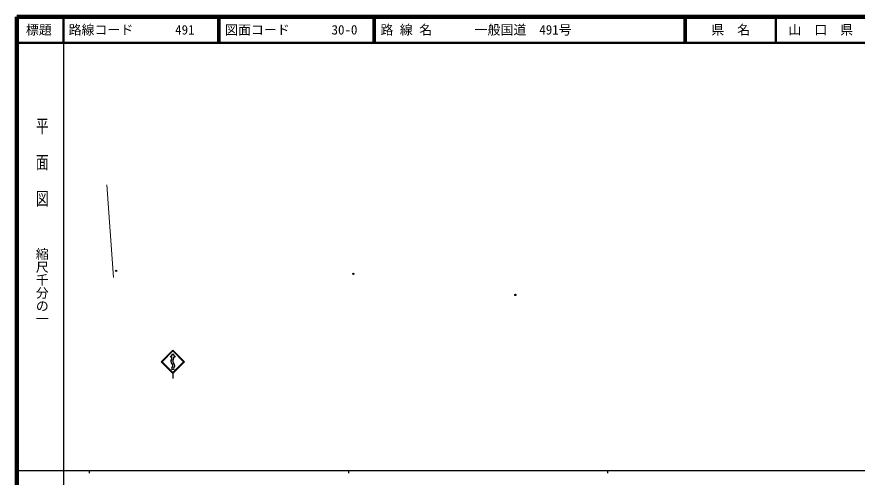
# Model space of a CAD drawing. Units: millimetres on the paper, with parts at other scales. Extents: x 40 to 680, y 20 to 380.
# Drawn here: x 40 to 364.5, y 202.4 to 380 of the extents above; entities that cross this region are included whole.
import ezdxf
from ezdxf.enums import TextEntityAlignment as Align

# ---------------------------------------------------------------- set-up
doc = ezdxf.new("R2010")
doc.units = ezdxf.units.MM
doc.header["$PDMODE"] = 32
doc.header["$PDSIZE"] = 0.5
doc.layers.add('M-OTRS', color=6, linetype='Continuous')
doc.layers.add('M-TTL-TXT', color=7, linetype='Continuous')
for name, color, linetype, lineweight in [('M-STR-HTXT', 7, 'Continuous', 13), ('M-STR-STRC', 7, 'Continuous', 25), ('M-TTL', 2, 'Continuous', 140), ('M-TTL-BAND', 7, 'Continuous', 25), ('M-TTL-LINE', 7, 'Continuous', 50)]:
    doc.layers.add(name, color=color, linetype=linetype, lineweight=lineweight)
doc.styles.add('@ＭＳ ゴシック', font='')
doc.styles.add('ＭＳ ゴシック', font='')
doc.styles.get('@ＭＳ ゴシック').set_extended_font_data('@MS Gothic')
doc.styles.get('ＭＳ ゴシック').set_extended_font_data('MS Gothic')

msp = doc.modelspace()

# ---------------------------------------------------------------- hatches: boundary and pattern name
at = {"layer": 'M-STR-STRC'}
msp.add_hatch(color=256, dxfattribs=at).paths.add_polyline_path([(100.227, 250.004), (99.352, 248.754), (99.852, 248.754), (99.86, 248.708), (99.866, 248.661), (99.87, 248.614), (99.872, 248.568), (99.873, 248.521), (99.872, 248.474), (99.869, 248.427), (99.864, 248.38), (99.857, 248.334), (99.848, 248.288), (99.838, 248.242), (99.826, 248.197), (99.812, 248.152), (99.796, 248.108), (99.779, 248.064), (99.76, 248.022), (99.739, 247.98), (99.717, 247.938), (99.693, 247.898), (99.667, 247.859), (99.664, 247.854), (99.637, 247.811), (99.611, 247.766), (99.587, 247.721), (99.565, 247.675), (99.545, 247.628), (99.526, 247.58), (99.51, 247.531), (99.495, 247.482), (99.483, 247.432), (99.472, 247.382), (99.463, 247.332), (99.457, 247.281), (99.452, 247.23), (99.449, 247.179), (99.449, 247.127), (99.45, 247.076), (99.453, 247.025), (99.459, 246.974), (99.466, 246.923), (99.475, 246.873), (99.487, 246.823), (99.5, 246.773), (99.515, 246.724), (99.532, 246.676), (99.551, 246.628), (99.572, 246.582), (99.595, 246.536), (99.619, 246.491), (99.645, 246.447), (99.673, 246.404), (99.703, 246.362), (99.734, 246.321), (99.767, 246.282), (99.801, 246.243), (99.837, 246.207), (99.852, 246.192), (99.881, 246.169), (99.91, 246.144), (99.937, 246.118), (99.964, 246.091), (99.989, 246.063), (100.013, 246.034), (100.036, 246.005), (100.058, 245.974), (100.079, 245.942), (100.099, 245.91), (100.117, 245.877), (100.134, 245.843), (100.149, 245.808), (100.163, 245.773), (100.176, 245.738), (100.188, 245.702), (100.197, 245.665), (100.206, 245.629), (100.213, 245.591), (100.219, 245.554), (100.223, 245.517), (100.225, 245.479), (100.227, 245.441), (100.226, 245.403), (100.225, 245.366), (100.221, 245.328), (100.216, 245.291), (100.21, 245.253), (100.203, 245.216), (100.193, 245.18), (100.183, 245.143), (100.171, 245.107), (100.158, 245.072), (100.143, 245.037), (100.127, 245.003), (100.109, 244.97), (100.091, 244.937), (100.071, 244.905), (100.049, 244.874), (100.027, 244.843), (100.003, 244.814), (99.978, 244.785), (99.953, 244.758), (99.926, 244.731), (99.898, 244.706), (99.869, 244.681), (99.852, 244.668), (99.837, 244.647), (99.823, 244.626), (99.81, 244.604), (99.798, 244.581), (99.787, 244.558), (99.777, 244.535), (99.768, 244.511), (99.76, 244.487), (99.752, 244.462), (99.746, 244.438), (99.74, 244.413), (99.736, 244.388), (99.732, 244.363), (99.73, 244.337), (99.728, 244.312), (99.728, 244.286), (99.728, 244.261), (99.73, 244.235), (99.733, 244.21), (99.736, 244.185), (99.741, 244.16), (99.746, 244.135), (99.752, 244.11), (99.76, 244.086), (99.768, 244.062), (99.778, 244.038), (99.788, 244.015), (99.799, 243.992), (99.811, 243.969), (99.824, 243.947), (99.838, 243.926), (99.852, 243.906), (100.602, 243.906), (100.587, 243.925), (100.574, 243.946), (100.561, 243.966), (100.55, 243.987), (100.539, 244.009), (100.528, 244.031), (100.519, 244.054), (100.511, 244.076), (100.503, 244.099), (100.497, 244.123), (100.491, 244.146), (100.487, 244.17), (100.483, 244.194), (100.48, 244.218), (100.478, 244.242), (100.477, 244.267), (100.477, 244.291), (100.478, 244.315), (100.48, 244.339), (100.483, 244.364), (100.487, 244.387), (100.492, 244.411), (100.498, 244.435), (100.504, 244.458), (100.512, 244.481), (100.52, 244.504), (100.53, 244.526), (100.54, 244.548), (100.551, 244.57), (100.563, 244.591), (100.575, 244.612), (100.589, 244.632), (100.602, 244.65), (100.632, 244.674), (100.661, 244.7), (100.688, 244.726), (100.715, 244.754), (100.741, 244.783), (100.765, 244.813), (100.789, 244.843), (100.811, 244.875), (100.831, 244.907), (100.851, 244.941), (100.869, 244.975), (100.886, 245.009), (100.901, 245.045), (100.916, 245.08), (100.928, 245.117), (100.939, 245.154), (100.949, 245.191), (100.958, 245.229), (100.964, 245.266), (100.97, 245.305), (100.974, 245.343), (100.976, 245.381), (100.977, 245.42), (100.976, 245.459), (100.974, 245.497), (100.97, 245.535), (100.965, 245.574), (100.958, 245.611), (100.95, 245.649), (100.94, 245.686), (100.929, 245.723), (100.916, 245.76), (100.902, 245.796), (100.887, 245.831), (100.87, 245.866), (100.852, 245.9), (100.833, 245.933), (100.812, 245.965), (100.79, 245.997), (100.767, 246.028), (100.742, 246.058), (100.717, 246.086), (100.69, 246.114), (100.662, 246.141), (100.634, 246.167), (100.604, 246.191), (100.601, 246.193), (100.565, 246.23), (100.53, 246.267), (100.496, 246.306), (100.465, 246.346), (100.434, 246.388), (100.406, 246.43), (100.379, 246.474), (100.354, 246.519), (100.33, 246.564), (100.309, 246.611), (100.289, 246.658), (100.271, 246.706), (100.255, 246.755), (100.242, 246.804), (100.229, 246.854), (100.219, 246.904), (100.211, 246.955), (100.205, 247.006), (100.201, 247.057), (100.199, 247.108), (100.199, 247.159), (100.201, 247.21), (100.205, 247.262), (100.211, 247.312), (100.219, 247.363), (100.229, 247.413), (100.24, 247.463), (100.254, 247.513), (100.27, 247.561), (100.288, 247.609), (100.307, 247.657), (100.329, 247.703), (100.352, 247.749), (100.377, 247.794), (100.403, 247.838), (100.414, 247.854), (100.44, 247.893), (100.464, 247.934), (100.487, 247.975), (100.508, 248.017), (100.527, 248.059), (100.544, 248.103), (100.56, 248.147), (100.574, 248.192), (100.587, 248.237), (100.597, 248.283), (100.606, 248.329), (100.613, 248.375), (100.618, 248.422), (100.621, 248.468), (100.623, 248.515), (100.622, 248.562), (100.62, 248.609), (100.616, 248.656), (100.61, 248.702), (100.603, 248.749), (100.602, 248.754), (101.102, 248.754)])

# ---------------------------------------------------------------- linework, layer by layer
at = {"layer": 'M-OTRS'}
for p in [(78.353, 281.963), (169.953, 280.859), (232.477, 272.718)]:
    msp.add_point(p, dxfattribs=at)
at = {"layer": 'M-STR-HTXT'}
msp.add_line((77.364, 279.409), (74.818, 315.227), dxfattribs=at)
at = {"layer": 'M-STR-STRC'}
for p, q in [((95.727, 246.955), (100.227, 251.455)), ((96.081, 246.955), (100.227, 251.102)), ((99.352, 248.754), (100.227, 250.004)), ((104.728, 246.955), (100.227, 251.455)), ((104.374, 246.955), (100.227, 251.102)), ((100.227, 250.004), (101.102, 248.754)), ((95.727, 246.955), (100.227, 242.455)), ((96.081, 246.955), (100.227, 242.808)), ((100.227, 242.808), (104.374, 246.955)), ((100.228, 242.455), (104.728, 246.955)), ((100.602, 243.906), (99.852, 243.906)), ((100.227, 242.455), (100.227, 240.455))]:
    msp.add_line(p, q, dxfattribs=at)
at = {"layer": 'M-STR-STRC', "lineweight": 13}
for p, q in [((99.352, 248.754), (99.852, 248.754)), ((100.602, 248.754), (101.102, 248.754))]:
    msp.add_line(p, q, dxfattribs=at)
at = {"layer": 'M-STR-STRC'}
for centre, radius, start, end in [((100.754, 247.136), 1.306, 146.61414, 226.26108), ((98.679, 248.529), 1.194, 325.59426, 10.8565), ((101.504, 247.136), 1.305, 146.60657, 226.22181), ((99.429, 248.529), 1.194, 325.60114, 10.85457), ((100.377, 244.287), 0.649, 144.05104, 215.94576), ((99.265, 245.43), 0.962, 307.59913, 52.40087), ((101.095, 244.278), 0.618, 142.95174, 216.9996), ((99.995, 245.421), 0.981, 308.18199, 51.89869)]:
    msp.add_arc(centre, radius, start, end, dxfattribs=at)
at = {"layer": 'M-TTL'}
for p, q in [((40, 380), (40, 20)), ((680, 380), (40, 380))]:
    msp.add_line(p, q, dxfattribs=at)
at = {"layer": 'M-TTL-BAND'}
for p, q in [((58, 370), (58, 20)), ((40, 205), (579, 205)), ((68, 205), (68, 204)), ((168, 205), (168, 204)), ((268, 205), (268, 204))]:
    msp.add_line(p, q, dxfattribs=at)
at = {"layer": 'M-TTL-LINE'}
for p, q in [((58, 380), (58, 370)), ((117.75, 380), (117.75, 370)), ((118.25, 380), (118.25, 370)), ((177.75, 380), (177.75, 370)), ((178.25, 380), (178.25, 370)), ((297.75, 380), (297.75, 370)), ((298.25, 380), (298.25, 370)), ((333, 380), (333, 370)), ((40, 370), (680, 370))]:
    msp.add_line(p, q, dxfattribs=at)

# ---------------------------------------------------------------- texts
at = {"layer": 'M-TTL-BAND', "style": '@ＭＳ ゴシック', "width": 1.4}
msp.add_text('平  面  図', height=3.666, rotation=270, dxfattribs=at).set_placement((49.777, 306.475), align=Align.MIDDLE_RIGHT)
at = {"layer": 'M-TTL-BAND', "style": '@ＭＳ ゴシック'}
msp.add_text('縮尺千分の一', height=3.666, rotation=270, dxfattribs=at).set_placement((49.777, 261.03), align=Align.MIDDLE_RIGHT)
at = {"layer": 'M-TTL-TXT', "style": 'ＭＳ ゴシック'}
for s, p in [('標題', (48.5, 375)), ('県\u3000名', (315.625, 375)), ('山\u3000口\u3000県', (350.375, 375))]:
    msp.add_text(s, height=3.666, dxfattribs=at).set_placement(p, align=Align.MIDDLE_CENTER)
for s, p in [('路線コード', (60, 375)), ('491', (101.142, 375)), ('図面コード', (120.38, 375)), ('30-0', (161.521, 375)), ('路 線 名', (180.38, 375)), ('一般国道\u3000491号', (216.734, 375))]:
    msp.add_text(s, height=3.666, dxfattribs=at).set_placement(p, align=Align.MIDDLE_LEFT)

doc.saveas('drawing.dxf')
